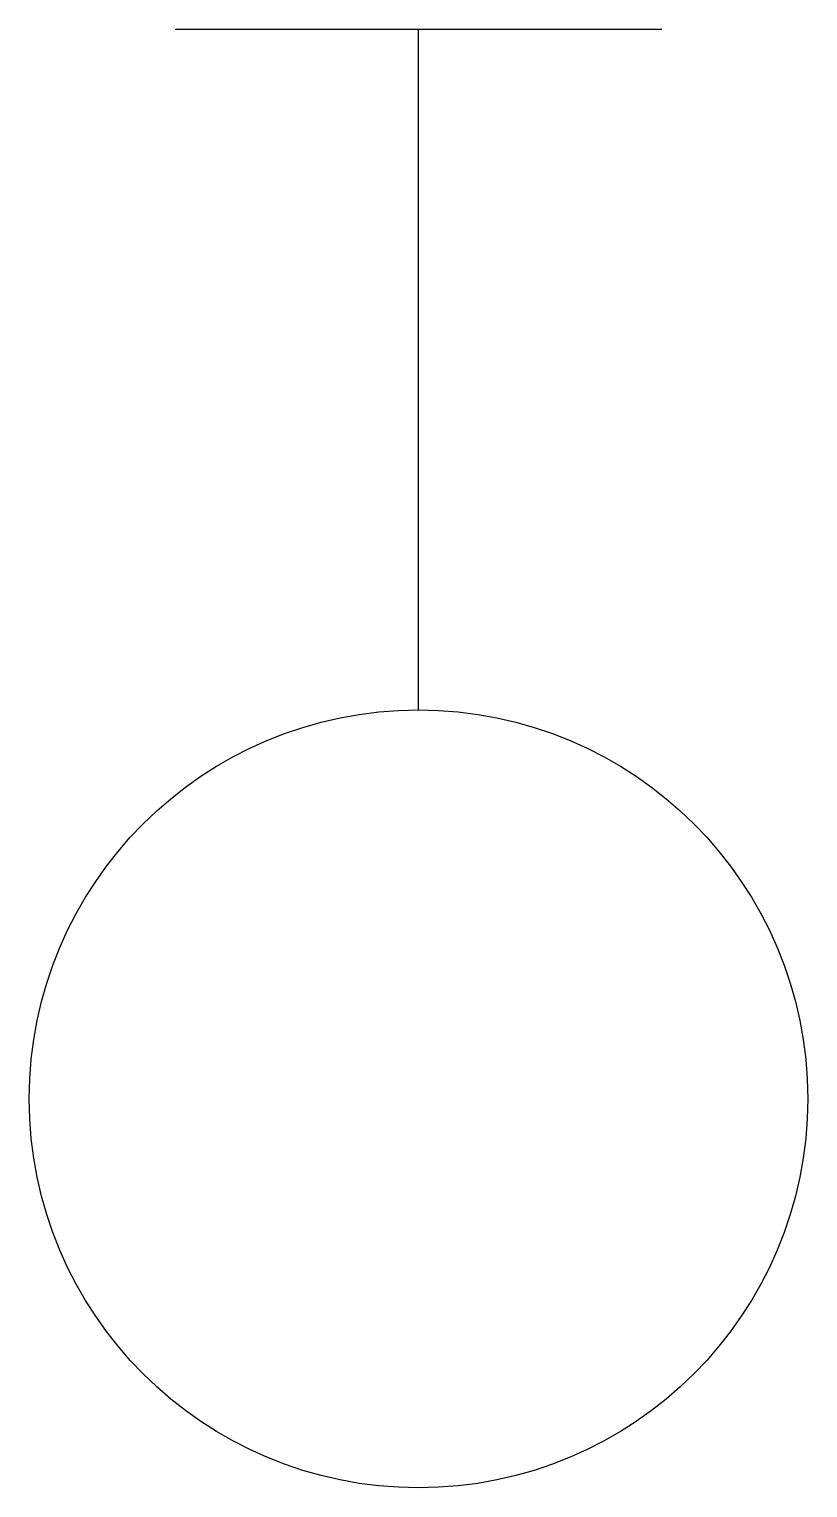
# Model space of a CAD drawing. Extents: x -0.8 to 0.8, y -0.8 to 2.2.
import ezdxf

# ---------------------------------------------------------------- set-up
doc = ezdxf.new("R2010")
doc.units = 0
doc.layers.get('0').update_dxf_attribs({"linetype": 'CONTINUOUS'})

msp = doc.modelspace()

# ---------------------------------------------------------------- linework, layer by layer
at = {"color": 0}
for p, q in [((-0.5, 2.2), (0.5, 2.2)), ((0, 0.8), (0, 2.2))]:
    msp.add_line(p, q, dxfattribs=at)
msp.add_circle((0, 0), 0.8, dxfattribs=at)

doc.saveas('drawing.dxf')
